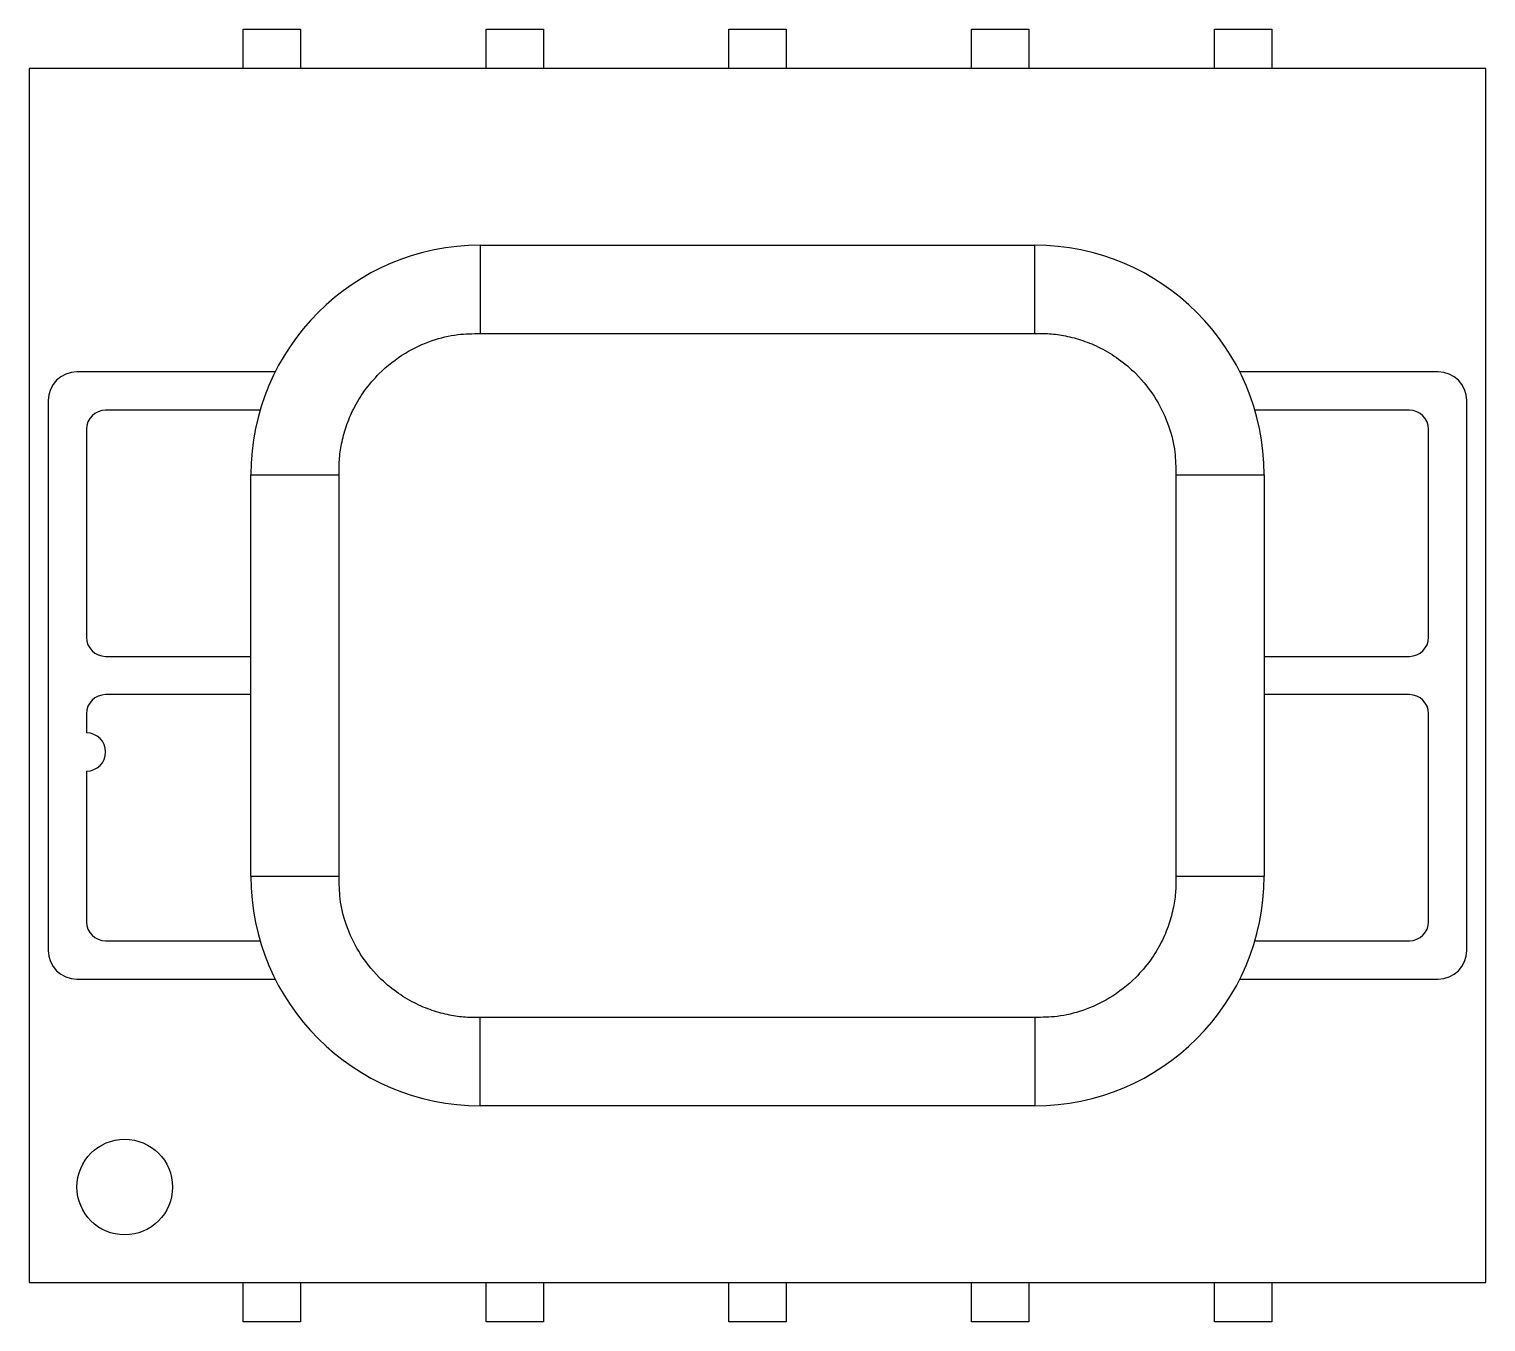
# Model space of a CAD drawing. Header units: millimetres. Extents: x -3.81 to 3.81, y -3.38 to 3.38.
import ezdxf

# ---------------------------------------------------------------- set-up
doc = ezdxf.new("R2010")
doc.units = ezdxf.units.MM

msp = doc.modelspace()

# ---------------------------------------------------------------- linework, layer by layer
at = {"color": 7, "linetype": 'Continuous', "lineweight": 25}
for p, q in [((-2.69, 3.38), (-2.39, 3.38)), ((-2.69, 3.175), (-2.69, 3.38)), ((-2.39, 3.38), (-2.39, 3.175)), ((-1.42, 3.175), (-1.42, 3.38)), ((-1.42, 3.38), (-1.12, 3.38)), ((-1.12, 3.38), (-1.12, 3.175)), ((-0.15, 3.38), (0.15, 3.38)), ((-0.15, 3.175), (-0.15, 3.38)), ((0.15, 3.38), (0.15, 3.175)), ((1.12, 3.175), (1.12, 3.38)), ((1.12, 3.38), (1.42, 3.38)), ((1.42, 3.38), (1.42, 3.175)), ((2.39, 3.175), (2.39, 3.38)), ((2.39, 3.38), (2.69, 3.38)), ((2.69, 3.38), (2.69, 3.175)), ((-3.81, 3.175), (-3.81, -3.175)), ((3.81, 3.175), (-3.81, 3.175)), ((3.81, -3.175), (3.81, 3.175)), ((-1.45, 2.25), (-1.45, 1.7881)), ((-1.45, 2.25), (1.45, 2.25)), ((1.45, 1.7881), (1.45, 2.25)), ((-1.45, 1.7881), (1.45, 1.7881)), ((-2.5229, 1.5875), (-3.56, 1.5875)), ((3.56, 1.5875), (2.5229, 1.5875)), ((-3.71, 1.4375), (-3.71, -1.4375)), ((-2.61, 1.3875), (-3.41, 1.3875)), ((3.41, 1.3875), (2.61, 1.3875)), ((3.71, -1.4375), (3.71, 1.4375)), ((-3.51, 1.2875), (-3.51, 0.2)), ((3.51, 0.2), (3.51, 1.2875)), ((-2.65, 1.05), (-2.1881, 1.05)), ((-2.65, -1.05), (-2.65, 1.05)), ((-2.1881, -1.05), (-2.1881, 1.05)), ((2.1881, 1.05), (2.1881, -1.05)), ((2.1881, 1.05), (2.65, 1.05)), ((2.65, 1.05), (2.65, -1.05)), ((-3.41, 0.1), (-2.65, 0.1)), ((2.65, 0.1), (3.41, 0.1)), ((-2.65, -0.1), (-3.41, -0.1)), ((3.41, -0.1), (2.65, -0.1)), ((-3.51, -0.2), (-3.51, -0.3)), ((3.51, -1.2875), (3.51, -0.2)), ((-3.51, -0.5), (-3.51, -1.2875)), ((-2.65, -1.05), (-2.1881, -1.05)), ((2.1881, -1.05), (2.65, -1.05)), ((-3.41, -1.3875), (-2.61, -1.3875)), ((2.61, -1.3875), (3.41, -1.3875)), ((-3.56, -1.5875), (-2.5229, -1.5875)), ((2.5229, -1.5875), (3.56, -1.5875)), ((1.45, -1.7881), (-1.45, -1.7881)), ((-1.45, -2.25), (-1.45, -1.7881)), ((1.45, -1.7881), (1.45, -2.25)), ((1.45, -2.25), (-1.45, -2.25)), ((-3.81, -3.175), (3.81, -3.175)), ((-2.69, -3.38), (-2.69, -3.175)), ((-2.39, -3.175), (-2.39, -3.38)), ((-1.42, -3.38), (-1.42, -3.175)), ((-1.12, -3.175), (-1.12, -3.38)), ((-0.15, -3.38), (-0.15, -3.175)), ((0.15, -3.175), (0.15, -3.38)), ((1.12, -3.38), (1.12, -3.175)), ((1.42, -3.175), (1.42, -3.38)), ((2.39, -3.38), (2.39, -3.175)), ((2.69, -3.175), (2.69, -3.38)), ((-2.39, -3.38), (-2.69, -3.38)), ((-1.12, -3.38), (-1.42, -3.38)), ((0.15, -3.38), (-0.15, -3.38)), ((1.42, -3.38), (1.12, -3.38)), ((2.69, -3.38), (2.39, -3.38))]:
    msp.add_line(p, q, dxfattribs=at)
msp.add_circle((-3.31, -2.675), 0.25, dxfattribs=at)
for centre, radius, start, end in [((-1.45, 1.05), 1.2, 90, 180), ((1.45, 1.05), 1.2, 0, 90), ((-3.56, 1.4375), 0.15, 90, 180), ((3.56, 1.4375), 0.15, 0, 90), ((-3.41, 1.2875), 0.1, 90, 180), ((-2.61, 1.2875), 0.1, 85.21793, 90), ((2.61, 1.2875), 0.1, 90, 94.78207), ((3.41, 1.2875), 0.1, 0, 90), ((-3.41, 0.2), 0.1, 180, 270), ((3.41, 0.2), 0.1, 270, 0), ((-3.41, -0.2), 0.1, 90, 180), ((3.41, -0.2), 0.1, 0, 90), ((-3.51, -0.4), 0.1, 270, 90), ((-1.45, -1.05), 1.2, 180, 270), ((1.45, -1.05), 1.2, 270, 0), ((-3.41, -1.2875), 0.1, 180, 270), ((3.41, -1.2875), 0.1, 270, 0), ((-3.56, -1.4375), 0.15, 180, 270), ((-2.61, -1.2875), 0.1, 270, 274.78207), ((2.61, -1.2875), 0.1, 265.21793, 270), ((3.56, -1.4375), 0.15, 270, 0)]:
    msp.add_arc(centre, radius, start, end, dxfattribs=at)
for points in [[(-2.1881, 1.05), (-2.1884, 1.0756), (-2.1889, 1.1294), (-2.1769, 1.2139), (-2.1529, 1.3043), (-2.1132, 1.3983), (-2.0559, 1.4925), (-1.9688, 1.595), (-1.8503, 1.6883), (-1.7085, 1.754), (-1.5744, 1.787), (-1.4894, 1.7878), (-1.45, 1.7881)], [(1.45, 1.7881), (1.4756, 1.7884), (1.5294, 1.7889), (1.6139, 1.7769), (1.7043, 1.7529), (1.7983, 1.7132), (1.8925, 1.6559), (1.995, 1.5688), (2.0883, 1.4503), (2.154, 1.3085), (2.187, 1.1744), (2.1878, 1.0894), (2.1881, 1.05)], [(-1.45, -1.7881), (-1.4756, -1.7884), (-1.5294, -1.7889), (-1.6139, -1.7769), (-1.7043, -1.7529), (-1.7983, -1.7132), (-1.8925, -1.6559), (-1.995, -1.5688), (-2.0883, -1.4503), (-2.154, -1.3085), (-2.187, -1.1744), (-2.1878, -1.0894), (-2.1881, -1.05)], [(2.1881, -1.05), (2.1884, -1.0756), (2.1889, -1.1294), (2.1769, -1.2139), (2.1529, -1.3043), (2.1132, -1.3983), (2.0559, -1.4925), (1.9688, -1.595), (1.8503, -1.6883), (1.7085, -1.754), (1.5744, -1.787), (1.4894, -1.7878), (1.45, -1.7881)]]:
    msp.add_open_spline(points, degree=3, knots=[0, 0, 0, 0, 0.06566, 0.138408, 0.218259, 0.305205, 0.39922, 0.500261, 0.648984, 0.781907, 0.898918, 1, 1, 1, 1], dxfattribs=at)

doc.saveas('drawing.dxf')
